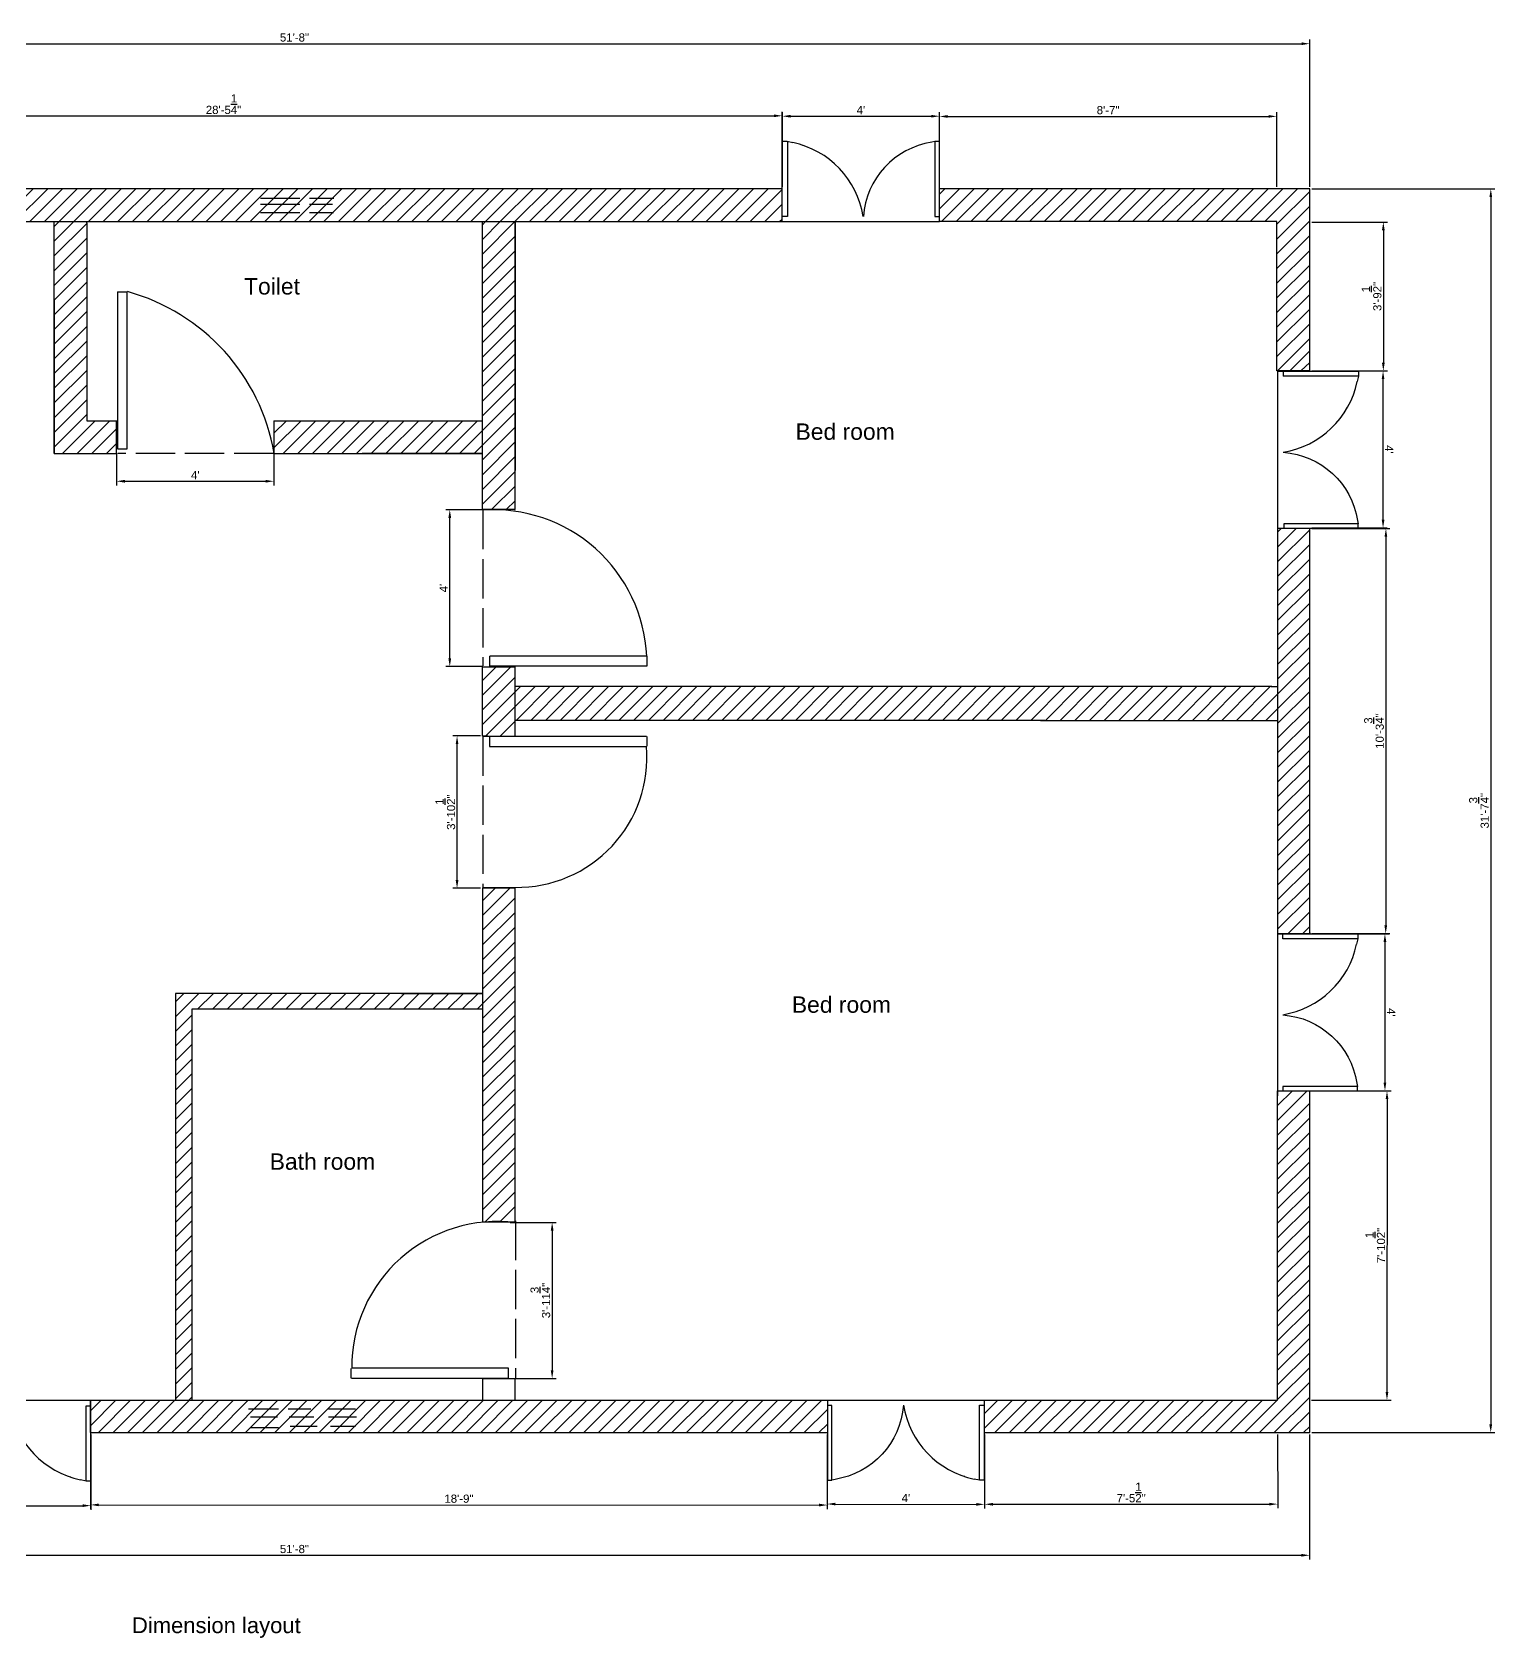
# Model space of a CAD drawing. Header units: millimetres. Extents: x 3076 to 3804, y 1202 to 2080.
# Drawn here: x 3357.3 to 3804, y 1201.7 to 1692.1 of the extents above; entities that cross this region are included whole.
import ezdxf

# ---------------------------------------------------------------- set-up
doc = ezdxf.new("R2010")
doc.units = ezdxf.units.MM
doc.linetypes.add('ACAD_ISO02W100', pattern=[15, 12, -3])
doc.layers.add('dotted', color=100, linetype='ACAD_ISO02W100')
doc.layers.add('Text', color=10, linetype='Continuous')
doc.styles.get("Standard").update_dxf_attribs({"font": 'arial.ttf'})
doc.dimstyles.new('ISO-25', dxfattribs={"dimtxt": 2.5, "dimasz": 2.5, "dimexe": 1.25, "dimexo": 0.625, "dimtad": 1, "dimlunit": 4, "dimtxsty": 'Standard', "dimcen": 2.5, "dimadec": 0, "dimazin": 0, "dimtfac": 1, "dimtmove": 0, "dimatfit": 3, "dimfxl": 1, "dimarcsym": 0})
pattern_1 = [(45, (932402.5607, -653405.5512), (-2.24506403, 2.24506403), [])]

# ---------------------------------------------------------------- blocks, each defined once
blk = doc.blocks.new('*D2')
at = {"layer": 'Defpoints', "color": 0, "transparency": 16777216}
for p in [(3586.4, 1666.57), (3245.19, 1644.21), (3586.4, 1644.25)]:
    blk.add_point(p, dxfattribs=at)
at = {"layer": 'Text', "color": 0, "lineweight": -2, "transparency": 16777216}
for p, q in [((3245.19, 1644.84), (3245.19, 1667.78)), ((3586.4, 1644.88), (3586.4, 1667.82)), ((3247.69, 1666.53), (3583.9, 1666.57))]:
    blk.add_line(p, q, dxfattribs=at)
at = {"layer": 'Text', "color": 0, "transparency": 16777216}
for points in [[(3247.69, 1666.95), (3247.69, 1666.11), (3245.19, 1666.53)], [(3583.9, 1666.99), (3583.9, 1666.16), (3586.4, 1666.57)]]:
    blk.add_solid(points, dxfattribs=at)
at = {"layer": 'Text', "color": 0, "transparency": 16777216, "insert": (3415.79, 1670.12), "char_height": 2.5, "attachment_point": 5, "rotation": 0.0075}
blk.add_mtext('28\'-5{\\H1x;\\S1/4;}"', dxfattribs=at)
blk = doc.blocks.new('*D3')
at = {"layer": 'Defpoints', "color": 0, "transparency": 16777216}
for p in [(3634.4, 1666.45), (3586.43, 1644.28), (3634.4, 1644.28)]:
    blk.add_point(p, dxfattribs=at)
at = {"layer": 'Text', "color": 0, "lineweight": -2, "transparency": 16777216}
for p, q in [((3586.43, 1644.91), (3586.43, 1667.7)), ((3634.4, 1644.91), (3634.4, 1667.7)), ((3588.93, 1666.45), (3631.9, 1666.45))]:
    blk.add_line(p, q, dxfattribs=at)
at = {"layer": 'Text', "color": 0, "transparency": 16777216}
for points in [[(3588.93, 1666.86), (3588.93, 1666.03), (3586.43, 1666.45)], [(3631.9, 1666.86), (3631.9, 1666.03), (3634.4, 1666.45)]]:
    blk.add_solid(points, dxfattribs=at)
at = {"layer": 'Text', "color": 0, "transparency": 16777216, "insert": (3610.41, 1668.32), "char_height": 2.5, "attachment_point": 5}
blk.add_mtext("4'", dxfattribs=at)
blk = doc.blocks.new('*D5')
at = {"layer": 'Defpoints', "color": 0, "transparency": 16777216}
for p in [(3737.39, 1666.39), (3634.4, 1644.28), (3737.4, 1644.3)]:
    blk.add_point(p, dxfattribs=at)
at = {"layer": 'Text', "color": 0, "lineweight": -2, "transparency": 16777216}
for p, q in [((3634.4, 1644.91), (3634.4, 1667.62)), ((3737.4, 1644.92), (3737.39, 1667.64)), ((3636.9, 1666.37), (3734.89, 1666.39))]:
    blk.add_line(p, q, dxfattribs=at)
at = {"layer": 'Text', "color": 0, "transparency": 16777216}
for points in [[(3636.9, 1666.79), (3636.9, 1665.96), (3634.4, 1666.37)], [(3734.89, 1666.8), (3734.89, 1665.97), (3737.39, 1666.39)]]:
    blk.add_solid(points, dxfattribs=at)
at = {"layer": 'Text', "color": 0, "transparency": 16777216, "insert": (3685.9, 1668.28), "char_height": 2.5, "attachment_point": 5, "rotation": 0.008}
blk.add_mtext('8\'-7"', dxfattribs=at)
blk = doc.blocks.new('*D6')
at = {"layer": 'Defpoints', "color": 0, "transparency": 16777216}
for p in [(3747.47, 1688.59), (3127.44, 1644.24), (3747.47, 1644.24)]:
    blk.add_point(p, dxfattribs=at)
at = {"layer": 'Text', "color": 0, "lineweight": -2, "transparency": 16777216}
for p, q in [((3127.44, 1644.87), (3127.44, 1689.84)), ((3129.94, 1688.59), (3744.97, 1688.59)), ((3747.47, 1644.87), (3747.47, 1689.84))]:
    blk.add_line(p, q, dxfattribs=at)
at = {"layer": 'Text', "color": 0, "transparency": 16777216}
for points in [[(3129.94, 1689.01), (3129.94, 1688.17), (3127.44, 1688.59)], [(3744.97, 1689.01), (3744.97, 1688.17), (3747.47, 1688.59)]]:
    blk.add_solid(points, dxfattribs=at)
at = {"layer": 'Text', "color": 0, "transparency": 16777216, "insert": (3437.46, 1690.49), "char_height": 2.5, "attachment_point": 5, "rotation": 359.9999}
blk.add_mtext('51\'-8"', dxfattribs=at)
blk = doc.blocks.new('*D14')
at = {"layer": 'Defpoints', "color": 0, "transparency": 16777216}
for p in [(3327.34, 1264.38), (3375.22, 1264.46), (3375.26, 1242.07)]:
    blk.add_point(p, dxfattribs=at)
at = {"layer": 'Text', "color": 0, "lineweight": -2, "transparency": 16777216}
for p, q in [((3327.34, 1263.76), (3327.38, 1240.74)), ((3375.23, 1263.83), (3375.26, 1240.82)), ((3329.87, 1242), (3372.76, 1242.06))]:
    blk.add_line(p, q, dxfattribs=at)
at = {"layer": 'Text', "color": 0, "transparency": 16777216}
for points in [[(3329.87, 1242.41), (3329.88, 1241.58), (3327.37, 1241.99)], [(3372.76, 1242.48), (3372.76, 1241.65), (3375.26, 1242.07)]]:
    blk.add_solid(points, dxfattribs=at)
at = {"layer": 'Text', "color": 0, "transparency": 16777216, "insert": (3351.31, 1243.9), "char_height": 2.5, "attachment_point": 5, "rotation": 0.089}
blk.add_mtext("4'", dxfattribs=at)
blk = doc.blocks.new('*D15')
at = {"layer": 'Defpoints', "color": 0, "transparency": 16777216}
for p in [(3375.21, 1264.43), (3600.16, 1264.39), (3600.15, 1242.25)]:
    blk.add_point(p, dxfattribs=at)
at = {"layer": 'Text', "color": 0, "lineweight": -2, "transparency": 16777216}
for p, q in [((3375.21, 1263.81), (3375.21, 1241.05)), ((3600.16, 1263.76), (3600.15, 1241)), ((3377.71, 1242.3), (3597.65, 1242.25))]:
    blk.add_line(p, q, dxfattribs=at)
at = {"layer": 'Text', "color": 0, "transparency": 16777216}
for points in [[(3377.71, 1242.71), (3377.71, 1241.88), (3375.21, 1242.3)], [(3597.65, 1242.67), (3597.65, 1241.83), (3600.15, 1242.25)]]:
    blk.add_solid(points, dxfattribs=at)
at = {"layer": 'Text', "color": 0, "transparency": 16777216, "insert": (3487.68, 1244.18), "char_height": 2.5, "attachment_point": 5, "rotation": 359.9881}
blk.add_mtext('18\'-9"', dxfattribs=at)
blk = doc.blocks.new('*D16')
at = {"layer": 'Defpoints', "color": 0, "transparency": 16777216}
for p in [(3600.18, 1264.47), (3648.21, 1264.37), (3648.16, 1242.46)]:
    blk.add_point(p, dxfattribs=at)
at = {"layer": 'Text', "color": 0, "lineweight": -2, "transparency": 16777216}
for p, q in [((3600.18, 1263.85), (3600.13, 1241.31)), ((3648.2, 1263.74), (3648.16, 1241.21)), ((3602.63, 1242.56), (3645.66, 1242.46))]:
    blk.add_line(p, q, dxfattribs=at)
at = {"layer": 'Text', "color": 0, "transparency": 16777216}
for points in [[(3602.63, 1242.97), (3602.63, 1242.14), (3600.13, 1242.56)], [(3645.66, 1242.88), (3645.66, 1242.05), (3648.16, 1242.46)]]:
    blk.add_solid(points, dxfattribs=at)
at = {"layer": 'Text', "color": 0, "transparency": 16777216, "insert": (3624.15, 1244.39), "char_height": 2.5, "attachment_point": 5, "rotation": 359.8759}
blk.add_mtext("4'", dxfattribs=at)
blk = doc.blocks.new('*D17')
at = {"layer": 'Defpoints', "color": 0, "transparency": 16777216}
for p in [(3648.2, 1264.4), (3737.67, 1264.44), (3737.68, 1242.53)]:
    blk.add_point(p, dxfattribs=at)
at = {"layer": 'Text', "color": 0, "lineweight": -2, "transparency": 16777216}
for p, q in [((3648.2, 1263.78), (3648.21, 1241.24)), ((3737.67, 1263.82), (3737.68, 1241.28)), ((3650.71, 1242.49), (3735.18, 1242.53))]:
    blk.add_line(p, q, dxfattribs=at)
at = {"layer": 'Text', "color": 0, "transparency": 16777216}
for points in [[(3650.71, 1242.91), (3650.71, 1242.07), (3648.21, 1242.49)], [(3735.18, 1242.94), (3735.18, 1242.11), (3737.68, 1242.53)]]:
    blk.add_solid(points, dxfattribs=at)
at = {"layer": 'Text', "color": 0, "transparency": 16777216, "insert": (3692.94, 1246.08), "char_height": 2.5, "attachment_point": 5, "rotation": 0.0261}
blk.add_mtext('7\'-5{\\H1x;\\S1/2;}"', dxfattribs=at)
blk = doc.blocks.new('*D18')
at = {"layer": 'Defpoints', "color": 0, "transparency": 16777216}
for p in [(3127.45, 1264.4), (3747.43, 1264.4), (3747.43, 1226.91)]:
    blk.add_point(p, dxfattribs=at)
at = {"layer": 'Text', "color": 0, "lineweight": -2, "transparency": 16777216}
for p, q in [((3127.45, 1263.77), (3127.45, 1225.66)), ((3747.43, 1263.78), (3747.43, 1225.66)), ((3129.95, 1226.91), (3744.93, 1226.91))]:
    blk.add_line(p, q, dxfattribs=at)
at = {"layer": 'Text', "color": 0, "transparency": 16777216}
for points in [[(3129.95, 1227.32), (3129.95, 1226.49), (3127.45, 1226.91)], [(3744.93, 1227.33), (3744.93, 1226.49), (3747.43, 1226.91)]]:
    blk.add_solid(points, dxfattribs=at)
at = {"layer": 'Text', "color": 0, "transparency": 16777216, "insert": (3437.44, 1228.81), "char_height": 2.5, "attachment_point": 5, "rotation": 0.0003}
blk.add_mtext('51\'-8"', dxfattribs=at)
blk = doc.blocks.new('*D19')
at = {"layer": 'Defpoints', "color": 0, "transparency": 16777216}
for p in [(3747.48, 1634.12), (3747.48, 1588.65), (3769.95, 1588.65)]:
    blk.add_point(p, dxfattribs=at)
at = {"layer": 'Text', "color": 0, "lineweight": -2, "transparency": 16777216}
for p, q in [((3748.1, 1634.12), (3771.2, 1634.12)), ((3769.95, 1631.62), (3769.95, 1591.15)), ((3748.1, 1588.65), (3771.2, 1588.65))]:
    blk.add_line(p, q, dxfattribs=at)
at = {"layer": 'Text', "color": 0, "transparency": 16777216}
for points in [[(3769.53, 1631.62), (3770.37, 1631.62), (3769.95, 1634.12)], [(3769.53, 1591.15), (3770.37, 1591.15), (3769.95, 1588.65)]]:
    blk.add_solid(points, dxfattribs=at)
at = {"layer": 'Text', "color": 0, "transparency": 16777216, "insert": (3766.38, 1611.39), "char_height": 2.5, "attachment_point": 5, "rotation": 90}
blk.add_mtext('3\'-9{\\H1x;\\S1/2;}"', dxfattribs=at)
blk = doc.blocks.new('*D20')
at = {"layer": 'Defpoints', "color": 0, "transparency": 16777216}
for p in [(3747.46, 1588.64), (3769.86, 1588.65), (3747.47, 1540.7)]:
    blk.add_point(p, dxfattribs=at)
at = {"layer": 'Text', "color": 0, "lineweight": -2, "transparency": 16777216}
for p, q in [((3748.09, 1588.64), (3771.11, 1588.65)), ((3769.86, 1543.21), (3769.86, 1586.15)), ((3748.09, 1540.7), (3771.11, 1540.71))]:
    blk.add_line(p, q, dxfattribs=at)
at = {"layer": 'Text', "color": 0, "transparency": 16777216}
for points in [[(3770.28, 1586.15), (3769.44, 1586.15), (3769.86, 1588.65)], [(3770.28, 1543.21), (3769.45, 1543.21), (3769.86, 1540.71)]]:
    blk.add_solid(points, dxfattribs=at)
at = {"layer": 'Text', "color": 0, "transparency": 16777216, "insert": (3771.74, 1564.68), "char_height": 2.5, "attachment_point": 5, "rotation": 270.0033}
blk.add_mtext("4'", dxfattribs=at)
blk = doc.blocks.new('*D21')
at = {"layer": 'Defpoints', "color": 0, "transparency": 16777216}
for p in [(3747.52, 1540.52), (3747.48, 1416.78), (3770.68, 1416.77)]:
    blk.add_point(p, dxfattribs=at)
at = {"layer": 'Text', "color": 0, "lineweight": -2, "transparency": 16777216}
for p, q in [((3748.14, 1540.52), (3771.98, 1540.51)), ((3770.72, 1538.01), (3770.68, 1419.27)), ((3748.1, 1416.78), (3771.93, 1416.77))]:
    blk.add_line(p, q, dxfattribs=at)
at = {"layer": 'Text', "color": 0, "transparency": 16777216}
for points in [[(3770.31, 1538.01), (3771.14, 1538.01), (3770.73, 1540.51)], [(3770.27, 1419.27), (3771.1, 1419.27), (3770.68, 1416.77)]]:
    blk.add_solid(points, dxfattribs=at)
at = {"layer": 'Text', "color": 0, "transparency": 16777216, "insert": (3767.11, 1478.65), "char_height": 2.5, "attachment_point": 5, "rotation": 89.9798}
blk.add_mtext('10\'-3{\\H1x;\\S3/4;}"', dxfattribs=at)
blk = doc.blocks.new('*D22')
at = {"layer": 'Defpoints', "color": 0, "transparency": 16777216}
for p in [(3747.45, 1416.74), (3747.46, 1368.76), (3770.44, 1368.76)]:
    blk.add_point(p, dxfattribs=at)
at = {"layer": 'Text', "color": 0, "lineweight": -2, "transparency": 16777216}
for p, q in [((3748.07, 1416.74), (3771.68, 1416.75)), ((3770.43, 1414.25), (3770.44, 1371.26)), ((3748.08, 1368.76), (3771.69, 1368.76))]:
    blk.add_line(p, q, dxfattribs=at)
at = {"layer": 'Text', "color": 0, "transparency": 16777216}
for points in [[(3770.85, 1414.25), (3770.01, 1414.25), (3770.43, 1416.75)], [(3770.85, 1371.26), (3770.02, 1371.26), (3770.44, 1368.76)]]:
    blk.add_solid(points, dxfattribs=at)
at = {"layer": 'Text', "color": 0, "transparency": 16777216, "insert": (3772.31, 1392.76), "char_height": 2.5, "attachment_point": 5, "rotation": 270.0098}
blk.add_mtext("4'", dxfattribs=at)
blk = doc.blocks.new('*D23')
at = {"layer": 'Defpoints', "color": 0, "transparency": 16777216}
for p in [(3747.44, 1368.72), (3747.43, 1274.32), (3771.06, 1274.31)]:
    blk.add_point(p, dxfattribs=at)
at = {"layer": 'Text', "color": 0, "lineweight": -2, "transparency": 16777216}
for p, q in [((3748.07, 1368.72), (3772.32, 1368.72)), ((3771.07, 1366.22), (3771.06, 1276.81)), ((3748.06, 1274.32), (3772.31, 1274.31))]:
    blk.add_line(p, q, dxfattribs=at)
at = {"layer": 'Text', "color": 0, "transparency": 16777216}
for points in [[(3770.65, 1366.22), (3771.49, 1366.22), (3771.07, 1368.72)], [(3770.64, 1276.81), (3771.48, 1276.81), (3771.06, 1274.31)]]:
    blk.add_solid(points, dxfattribs=at)
at = {"layer": 'Text', "color": 0, "transparency": 16777216, "insert": (3767.49, 1321.52), "char_height": 2.5, "attachment_point": 5, "rotation": 89.9937}
blk.add_mtext('7\'-10{\\H1x;\\S1/2;}"', dxfattribs=at)
blk = doc.blocks.new('*D24')
at = {"layer": 'Defpoints', "color": 0, "transparency": 16777216}
for p in [(3747.47, 1644.25), (3747.46, 1264.4), (3802.74, 1264.4)]:
    blk.add_point(p, dxfattribs=at)
at = {"layer": 'Text', "color": 0, "lineweight": -2, "transparency": 16777216}
for p, q in [((3748.1, 1644.25), (3804.01, 1644.25)), ((3802.76, 1641.75), (3802.74, 1266.9)), ((3748.08, 1264.4), (3803.99, 1264.4))]:
    blk.add_line(p, q, dxfattribs=at)
at = {"layer": 'Text', "color": 0, "transparency": 16777216}
for points in [[(3802.34, 1641.75), (3803.17, 1641.75), (3802.76, 1644.25)], [(3802.32, 1266.9), (3803.16, 1266.9), (3802.74, 1264.4)]]:
    blk.add_solid(points, dxfattribs=at)
at = {"layer": 'Text', "color": 0, "transparency": 16777216, "insert": (3799.16, 1454.32), "char_height": 2.5, "attachment_point": 5, "rotation": 89.9977}
blk.add_mtext('31\'-7{\\H1x;\\S3/4;}"', dxfattribs=at)
blk = doc.blocks.new('*D26')
at = {"layer": 'Defpoints', "color": 0, "transparency": 16777216}
for p in [(3487.11, 1477.16), (3494.87, 1477.16), (3494.87, 1430.63)]:
    blk.add_point(p, dxfattribs=at)
at = {"layer": 'Text', "color": 0, "lineweight": -2, "transparency": 16777216}
for p, q in [((3494.24, 1477.16), (3485.86, 1477.16)), ((3487.11, 1433.13), (3487.11, 1474.66)), ((3494.24, 1430.63), (3485.86, 1430.63))]:
    blk.add_line(p, q, dxfattribs=at)
at = {"layer": 'Text', "color": 0, "transparency": 16777216}
for points in [[(3486.69, 1474.66), (3487.52, 1474.66), (3487.11, 1477.16)], [(3486.69, 1433.13), (3487.52, 1433.13), (3487.11, 1430.63)]]:
    blk.add_solid(points, dxfattribs=at)
at = {"layer": 'Text', "color": 0, "transparency": 16777216, "insert": (3483.53, 1453.89), "char_height": 2.5, "attachment_point": 5, "rotation": 90}
blk.add_mtext('3\'-10{\\H1x;\\S1/2;}"', dxfattribs=at)
blk = doc.blocks.new('*D27')
at = {"layer": 'Defpoints', "color": 0, "transparency": 16777216}
for p in [(3484.88, 1546.25), (3495.56, 1546.25), (3495.56, 1498.36)]:
    blk.add_point(p, dxfattribs=at)
at = {"layer": 'Text', "color": 0, "lineweight": -2, "transparency": 16777216}
for p, q in [((3494.93, 1546.25), (3483.63, 1546.25)), ((3484.88, 1500.86), (3484.88, 1543.75)), ((3494.93, 1498.36), (3483.63, 1498.36))]:
    blk.add_line(p, q, dxfattribs=at)
at = {"layer": 'Text', "color": 0, "transparency": 16777216}
for points in [[(3484.46, 1543.75), (3485.3, 1543.75), (3484.88, 1546.25)], [(3484.46, 1500.86), (3485.3, 1500.86), (3484.88, 1498.36)]]:
    blk.add_solid(points, dxfattribs=at)
at = {"layer": 'Text', "color": 0, "transparency": 16777216, "insert": (3483, 1522.31), "char_height": 2.5, "attachment_point": 5, "rotation": 90}
blk.add_mtext("4'", dxfattribs=at)
blk = doc.blocks.new('*D28')
at = {"layer": 'Defpoints', "color": 0, "transparency": 16777216}
for p in [(3383.16, 1564.18), (3431.17, 1564.18), (3431.17, 1554.95)]:
    blk.add_point(p, dxfattribs=at)
at = {"layer": 'Text', "color": 0, "lineweight": -2, "transparency": 16777216}
for p, q in [((3383.16, 1563.55), (3383.16, 1553.7)), ((3431.17, 1563.55), (3431.17, 1553.7)), ((3385.66, 1554.95), (3428.67, 1554.95))]:
    blk.add_line(p, q, dxfattribs=at)
at = {"layer": 'Text', "color": 0, "transparency": 16777216}
for points in [[(3385.66, 1555.37), (3385.66, 1554.53), (3383.16, 1554.95)], [(3428.67, 1555.37), (3428.67, 1554.53), (3431.17, 1554.95)]]:
    blk.add_solid(points, dxfattribs=at)
at = {"layer": 'Text', "color": 0, "transparency": 16777216, "insert": (3407.16, 1556.82), "char_height": 2.5, "attachment_point": 5}
blk.add_mtext("4'", dxfattribs=at)
blk = doc.blocks.new('*D29')
at = {"layer": 'Defpoints', "color": 0, "transparency": 16777216}
for p in [(3502.73, 1328.58), (3502.73, 1280.89), (3516.14, 1280.89)]:
    blk.add_point(p, dxfattribs=at)
at = {"layer": 'Text', "color": 0, "lineweight": -2, "transparency": 16777216}
for p, q in [((3503.36, 1328.58), (3517.39, 1328.58)), ((3516.14, 1326.08), (3516.14, 1283.39)), ((3503.36, 1280.89), (3517.39, 1280.89))]:
    blk.add_line(p, q, dxfattribs=at)
at = {"layer": 'Text', "color": 0, "transparency": 16777216}
for points in [[(3515.72, 1326.08), (3516.56, 1326.08), (3516.14, 1328.58)], [(3515.72, 1283.39), (3516.56, 1283.39), (3516.14, 1280.89)]]:
    blk.add_solid(points, dxfattribs=at)
at = {"layer": 'Text', "color": 0, "transparency": 16777216, "insert": (3512.55, 1304.73), "char_height": 2.5, "attachment_point": 5, "rotation": 90}
blk.add_mtext('3\'-11{\\H1x;\\S3/4;}"', dxfattribs=at)

msp = doc.modelspace()

# ---------------------------------------------------------------- hatches: boundary and pattern name
at = {"true_color": 0x000000}
h = msp.add_hatch(dxfattribs=at)
h.set_pattern_fill('ANSI31', color=18)
h.set_pattern_definition(pattern_1)
h.paths.add_polyline_path([(3586.405, 1644.251), (3245.183, 1644.251), (3245.15, 1644.251), (3245.15, 1635.869), (3245.15, 1634.239), (3586.405, 1634.239)])
h = msp.add_hatch(dxfattribs=at)
h.set_pattern_fill('ANSI31', color=18)
h.set_pattern_definition(pattern_1)
h.paths.add_polyline_path([(3383.158, 1573.43), (3374.022, 1573.43), (3374.022, 1633.871), (3374.021, 1634.239), (3364.084, 1634.239), (3364.084, 1563.436), (3383.158, 1563.436)])
h.paths.add_polyline_path([(3494.85, 1573.428), (3494.528, 1573.428), (3431.158, 1573.43), (3431.158, 1564.137, -0.0028557), (3431.284, 1563.436), (3494.85, 1563.436)])
h.paths.add_polyline_path([(3504.84, 1634.239), (3494.854, 1634.239), (3494.854, 1632.877), (3494.85, 1546.294), (3504.84, 1546.294)])
h = msp.add_hatch(dxfattribs=at)
h.set_pattern_fill('ANSI31', color=18)
h.set_pattern_definition(pattern_1)
h.paths.add_polyline_path([(3747.457, 1368.745), (3737.674, 1368.745), (3737.674, 1274.313), (3648.175, 1274.313), (3648.175, 1264.412), (3747.457, 1264.412)])
h = msp.add_hatch(dxfattribs=at)
h.set_pattern_fill('ANSI31', color=18)
h.set_pattern_definition([(45, (932602.836, -653403.0286), (-2.24506403, 2.24506403), [])])
h.paths.add_polyline_path([(3600.175, 1274.309), (3599.839, 1274.309), (3504.84, 1274.313), (3504.84, 1274.24), (3401.139, 1274.24), (3375.196, 1274.239), (3375.196, 1274.206), (3375.196, 1264.412), (3600.019, 1264.412), (3600.175, 1264.414)])

# ---------------------------------------------------------------- linework, layer by layer
for p, q in [((3586.405, 1634.239), (3586.405, 1658.809)), ((3587.918, 1658.682), (3586.439, 1658.682)), ((3587.921, 1658.791), (3589.614, 1658.407)), ((3587.99, 1658.703), (3587.99, 1635.833)), ((3634.405, 1658.715), (3633.033, 1658.715)), ((3633.033, 1658.715), (3633.033, 1635.842)), ((3634.405, 1634.239), (3634.405, 1658.715)), ((3592.531, 1657.363), (3592.527, 1657.361)), ((3634.621, 1644.246), (3634.393, 1644.246)), ((3197.177, 1634.239), (3586.405, 1634.239)), ((3364.084, 1563.436), (3364.084, 1634.239)), ((3374.021, 1633.853), (3374.021, 1634.24)), ((3494.854, 1632.877), (3494.854, 1634.233)), ((3588.046, 1634.232), (3586.111, 1634.232)), ((3587.99, 1635.833), (3586.394, 1635.833)), ((3587.918, 1634.239), (3634.405, 1634.239)), ((3633.019, 1635.821), (3634.393, 1635.821)), ((3634.604, 1634.239), (3634.39, 1634.239)), ((3383.369, 1612.853), (3386.364, 1612.853)), ((3747.468, 1594.802), (3741.397, 1588.685)), ((3747.461, 1591.209), (3744.785, 1588.712)), ((3737.816, 1588.584), (3762.376, 1588.584)), ((3739.423, 1587.038), (3739.423, 1588.626)), ((3762.358, 1587.069), (3761.974, 1585.376)), ((3760.93, 1582.459), (3760.928, 1582.463)), ((3383.158, 1563.515), (3383.158, 1573.379)), ((3494.528, 1573.428), (3494.846, 1573.428)), ((3383.158, 1563.516), (3383.158, 1563.436)), ((3737.662, 1540.581), (3740.153, 1540.581)), ((3737.674, 1540.638), (3737.674, 1417.036)), ((3739.58, 1541.977), (3739.58, 1540.732)), ((3739.583, 1541.957), (3739.583, 1541.898)), ((3739.583, 1540.824), (3739.583, 1540.613)), ((3497.075, 1498.493), (3497.075, 1501.487)), ((3735.875, 1492.225), (3504.84, 1492.225)), ((3735.71, 1492.222), (3737.425, 1492.222)), ((3666.631, 1481.902), (3504.84, 1481.902)), ((3665.309, 1481.899), (3736.387, 1481.899)), ((3736.304, 1481.9), (3737.447, 1481.9)), ((3495.006, 1477.098), (3494.853, 1477.098)), ((3494.963, 1477.103), (3504.689, 1477.103)), ((3545.022, 1476.993), (3545.022, 1473.999)), ((3494.966, 1430.752), (3494.85, 1430.752)), ((3494.963, 1430.752), (3504.689, 1430.752)), ((3737.659, 1417.096), (3737.659, 1367.232)), ((3737.674, 1417.069), (3737.674, 1416.748)), ((3737.697, 1416.745), (3762.188, 1416.745)), ((3739.212, 1415.23), (3739.212, 1416.749)), ((3747.457, 1417.058), (3747.457, 1416.747)), ((3762.169, 1415.23), (3761.785, 1413.537)), ((3760.742, 1410.62), (3760.739, 1410.624)), ((3494.977, 1328.792), (3494.85, 1328.792)), ((3454.796, 1280.979), (3454.796, 1283.973)), ((3375.224, 1274.221), (3327.324, 1274.221)), ((3373.805, 1272.556), (3375.2, 1272.556)), ((3423.432, 1271.68), (3432.63, 1271.68)), ((3435.485, 1271.68), (3442.462, 1271.68)), ((3447.854, 1271.68), (3456.101, 1271.68)), ((3599.839, 1274.309), (3600.176, 1274.309)), ((3600.168, 1274.33), (3648.36, 1274.33)), ((3601.544, 1272.667), (3600.174, 1272.667)), ((3647.871, 1272.738), (3648.176, 1272.738)), ((3424.066, 1269.145), (3432.313, 1269.145)), ((3424.066, 1265.977), (3432.63, 1265.977)), ((3435.802, 1269.145), (3443.414, 1269.145)), ((3436.119, 1266.294), (3444.365, 1266.294)), ((3447.854, 1269.145), (3456.418, 1269.145)), ((3448.489, 1266.294), (3456.101, 1266.294)), ((3599.833, 1264.414), (3600.177, 1264.414)), ((3369.206, 1251.021), (3369.21, 1251.023)), ((3641.999, 1251.062), (3642.003, 1251.064)), ((3642.05, 1251.229), (3642.053, 1251.232)), ((3373.816, 1249.593), (3372.123, 1249.977)), ((3646.66, 1249.802), (3644.967, 1250.186))]:
    msp.add_line(p, q)
at = {"color": 18, "linetype": 'Continuous', "true_color": 0x000000}
for p, q in [((3634.405, 1642.635), (3636.022, 1644.251)), ((3634.405, 1638.145), (3640.512, 1644.251)), ((3634.99, 1634.239), (3645.002, 1644.251)), ((3639.48, 1634.239), (3649.492, 1644.251)), ((3643.97, 1634.239), (3653.982, 1644.251)), ((3648.461, 1634.239), (3658.472, 1644.251)), ((3652.951, 1634.239), (3662.962, 1644.251)), ((3657.441, 1634.239), (3667.453, 1644.251)), ((3661.931, 1634.239), (3671.943, 1644.251)), ((3666.421, 1634.239), (3676.433, 1644.251)), ((3670.911, 1634.239), (3680.923, 1644.251)), ((3675.401, 1634.239), (3685.413, 1644.251)), ((3679.891, 1634.239), (3689.903, 1644.251)), ((3684.382, 1634.239), (3694.393, 1644.251)), ((3688.872, 1634.239), (3698.883, 1644.251)), ((3693.362, 1634.239), (3703.374, 1644.251)), ((3697.852, 1634.239), (3707.864, 1644.251)), ((3702.342, 1634.239), (3712.354, 1644.251)), ((3706.832, 1634.239), (3716.844, 1644.251)), ((3711.322, 1634.239), (3721.334, 1644.251)), ((3715.812, 1634.239), (3725.824, 1644.251)), ((3720.303, 1634.239), (3730.314, 1644.251)), ((3724.793, 1634.239), (3734.804, 1644.251)), ((3729.283, 1634.239), (3739.295, 1644.251)), ((3733.773, 1634.239), (3743.785, 1644.251)), ((3737.45, 1633.426), (3747.457, 1643.433)), ((3737.45, 1628.936), (3747.457, 1638.943)), ((3737.45, 1624.445), (3747.457, 1634.453)), ((3737.45, 1619.955), (3747.457, 1629.962)), ((3737.45, 1615.465), (3747.457, 1625.472)), ((3737.45, 1610.975), (3747.457, 1620.982)), ((3737.45, 1606.485), (3747.457, 1616.492)), ((3737.45, 1601.995), (3747.457, 1612.002)), ((3737.45, 1597.505), (3747.457, 1607.512)), ((3737.45, 1593.015), (3747.457, 1603.022)), ((3737.51, 1588.584), (3747.457, 1598.532)), ((3737.674, 1534.867), (3743.391, 1540.584)), ((3737.674, 1539.357), (3738.9, 1540.583)), ((3737.674, 1530.377), (3747.457, 1540.16)), ((3737.674, 1525.887), (3747.457, 1535.67)), ((3737.674, 1521.397), (3747.457, 1531.18)), ((3737.674, 1516.907), (3747.457, 1526.689)), ((3737.674, 1512.417), (3747.457, 1522.199)), ((3737.674, 1507.927), (3747.457, 1517.709)), ((3737.674, 1503.436), (3747.457, 1513.219)), ((3737.674, 1498.946), (3747.457, 1508.729)), ((3737.674, 1494.456), (3747.457, 1504.239)), ((3494.85, 1494.099), (3499.042, 1498.291)), ((3494.85, 1489.608), (3503.53, 1498.288)), ((3737.674, 1489.966), (3747.457, 1499.749)), ((3494.85, 1485.118), (3504.84, 1495.109)), ((3504.84, 1490.619), (3506.447, 1492.225)), ((3504.84, 1486.129), (3510.937, 1492.225)), ((3505.104, 1481.902), (3515.427, 1492.225)), ((3509.594, 1481.902), (3519.917, 1492.225)), ((3514.084, 1481.902), (3524.407, 1492.225)), ((3518.574, 1481.902), (3528.897, 1492.225)), ((3523.064, 1481.902), (3533.387, 1492.225)), ((3527.555, 1481.902), (3537.877, 1492.225)), ((3532.045, 1481.902), (3542.367, 1492.225)), ((3536.535, 1481.902), (3546.857, 1492.225)), ((3541.025, 1481.902), (3551.347, 1492.225)), ((3545.515, 1481.902), (3555.837, 1492.225)), ((3550.005, 1481.902), (3560.327, 1492.224)), ((3554.495, 1481.902), (3564.817, 1492.224)), ((3558.985, 1481.902), (3569.308, 1492.224)), ((3563.476, 1481.902), (3573.798, 1492.224)), ((3567.966, 1481.902), (3578.288, 1492.224)), ((3572.456, 1481.902), (3582.778, 1492.224)), ((3576.946, 1481.902), (3587.268, 1492.224)), ((3581.436, 1481.902), (3591.758, 1492.224)), ((3585.926, 1481.902), (3596.248, 1492.224)), ((3590.416, 1481.902), (3600.738, 1492.224)), ((3594.906, 1481.902), (3605.228, 1492.224)), ((3599.397, 1481.902), (3609.718, 1492.224)), ((3603.887, 1481.902), (3614.208, 1492.224)), ((3608.377, 1481.902), (3618.698, 1492.224)), ((3612.867, 1481.902), (3623.188, 1492.224)), ((3617.357, 1481.902), (3627.678, 1492.223)), ((3621.847, 1481.902), (3632.168, 1492.223)), ((3626.337, 1481.902), (3636.658, 1492.223)), ((3630.827, 1481.902), (3641.149, 1492.223)), ((3635.318, 1481.902), (3645.639, 1492.223)), ((3639.808, 1481.902), (3650.129, 1492.223)), ((3644.298, 1481.902), (3654.619, 1492.223)), ((3648.788, 1481.902), (3659.109, 1492.223)), ((3653.278, 1481.902), (3663.599, 1492.223)), ((3657.768, 1481.902), (3668.089, 1492.223)), ((3662.258, 1481.902), (3672.579, 1492.223)), ((3666.748, 1481.902), (3677.069, 1492.223)), ((3671.238, 1481.902), (3681.559, 1492.223)), ((3675.728, 1481.902), (3686.049, 1492.223)), ((3680.218, 1481.902), (3690.539, 1492.223)), ((3684.708, 1481.901), (3695.029, 1492.222)), ((3689.198, 1481.901), (3699.519, 1492.222)), ((3693.688, 1481.901), (3704.009, 1492.222)), ((3698.178, 1481.901), (3708.499, 1492.222)), ((3702.668, 1481.901), (3712.99, 1492.222)), ((3707.158, 1481.9), (3717.48, 1492.222)), ((3711.648, 1481.9), (3721.97, 1492.222)), ((3716.138, 1481.9), (3726.46, 1492.222)), ((3720.628, 1481.9), (3730.95, 1492.222)), ((3725.118, 1481.9), (3735.44, 1492.222)), ((3737.674, 1485.476), (3747.457, 1495.259)), ((3494.85, 1480.628), (3504.84, 1490.619)), ((3495.815, 1477.103), (3504.84, 1486.129)), ((3729.608, 1481.899), (3737.674, 1489.966)), ((3737.674, 1480.986), (3747.457, 1490.768)), ((3737.674, 1476.496), (3747.457, 1486.278)), ((3500.305, 1477.103), (3504.84, 1481.639)), ((3734.098, 1481.899), (3737.674, 1485.476)), ((3737.674, 1472.005), (3747.457, 1481.788)), ((3504.795, 1477.103), (3504.84, 1477.148)), ((3737.674, 1467.515), (3747.457, 1477.298)), ((3737.674, 1463.025), (3747.457, 1472.808)), ((3737.674, 1458.535), (3747.457, 1468.318)), ((3737.674, 1454.045), (3747.457, 1463.828)), ((3737.674, 1449.555), (3747.457, 1459.338)), ((3737.674, 1445.065), (3747.457, 1454.847)), ((3737.674, 1440.575), (3747.457, 1450.357)), ((3737.674, 1436.084), (3747.457, 1445.867)), ((3737.674, 1431.594), (3747.457, 1441.377)), ((3737.674, 1427.104), (3747.457, 1436.887)), ((3737.674, 1422.614), (3747.457, 1432.397)), ((3494.999, 1417.916), (3504.84, 1427.757)), ((3495.006, 1422.413), (3503.345, 1430.752)), ((3495.014, 1426.911), (3498.855, 1430.752)), ((3737.674, 1418.124), (3747.457, 1427.907)), ((3494.991, 1413.418), (3504.84, 1423.267)), ((3740.785, 1416.745), (3747.457, 1423.417)), ((3494.984, 1408.92), (3504.84, 1418.777)), ((3745.276, 1416.745), (3747.457, 1418.926)), ((3494.976, 1404.423), (3504.84, 1414.287)), ((3494.969, 1399.925), (3504.84, 1409.797)), ((3494.961, 1395.427), (3504.84, 1405.306)), ((3401.146, 1395.905), (3403.725, 1398.484)), ((3401.146, 1391.415), (3408.215, 1398.484)), ((3407.891, 1393.67), (3412.705, 1398.484)), ((3412.381, 1393.67), (3417.195, 1398.484)), ((3416.871, 1393.67), (3421.685, 1398.484)), ((3421.362, 1393.67), (3426.176, 1398.484)), ((3425.852, 1393.67), (3430.666, 1398.484)), ((3430.342, 1393.67), (3435.156, 1398.484)), ((3434.832, 1393.67), (3439.646, 1398.484)), ((3439.322, 1393.67), (3444.136, 1398.484)), ((3443.812, 1393.67), (3448.626, 1398.484)), ((3448.302, 1393.67), (3453.116, 1398.484)), ((3452.792, 1393.67), (3457.607, 1398.484)), ((3457.283, 1393.67), (3462.097, 1398.484)), ((3461.773, 1393.67), (3466.587, 1398.484)), ((3466.263, 1393.67), (3471.077, 1398.484)), ((3470.753, 1393.67), (3475.567, 1398.484)), ((3475.243, 1393.67), (3480.057, 1398.484)), ((3479.733, 1393.67), (3484.547, 1398.484)), ((3484.223, 1393.67), (3489.037, 1398.484)), ((3488.713, 1393.67), (3493.528, 1398.484)), ((3494.954, 1390.93), (3504.84, 1400.816)), ((3493.204, 1393.67), (3494.85, 1395.316)), ((3494.946, 1386.432), (3504.84, 1396.326)), ((3401.146, 1386.925), (3406.138, 1391.916)), ((3494.939, 1381.934), (3504.84, 1391.836)), ((3401.146, 1382.435), (3406.138, 1387.426)), ((3494.931, 1377.437), (3504.84, 1387.346)), ((3401.146, 1377.945), (3406.138, 1382.936)), ((3401.146, 1373.455), (3406.138, 1378.446)), ((3494.916, 1368.441), (3504.84, 1378.366)), ((3494.924, 1372.939), (3504.84, 1382.856)), ((3401.146, 1368.965), (3406.138, 1373.956)), ((3494.908, 1363.944), (3504.84, 1373.876)), ((3401.146, 1364.474), (3406.138, 1369.466)), ((3494.901, 1359.446), (3504.84, 1369.385)), ((3401.146, 1359.984), (3406.138, 1364.975)), ((3494.893, 1354.948), (3504.84, 1364.895)), ((3401.146, 1355.494), (3406.138, 1360.485)), ((3494.886, 1350.451), (3504.84, 1360.405)), ((3401.146, 1351.004), (3406.138, 1355.995)), ((3494.878, 1345.953), (3504.84, 1355.915)), ((3401.146, 1346.514), (3406.138, 1351.505)), ((3494.871, 1341.455), (3504.84, 1351.425)), ((3401.146, 1342.024), (3406.138, 1347.015)), ((3494.863, 1336.958), (3504.84, 1346.935)), ((3401.146, 1337.534), (3406.138, 1342.525)), ((3494.856, 1332.46), (3504.84, 1342.445)), ((3401.146, 1333.043), (3406.138, 1338.035)), ((3495.678, 1328.792), (3504.84, 1337.955)), ((3401.146, 1328.553), (3406.138, 1333.545)), ((3500.22, 1328.844), (3504.84, 1333.464)), ((3401.146, 1324.063), (3406.138, 1329.054)), ((3401.146, 1319.573), (3406.138, 1324.564)), ((3504.658, 1328.792), (3504.84, 1328.974)), ((3401.146, 1315.083), (3406.138, 1320.074)), ((3401.146, 1310.593), (3406.138, 1315.584)), ((3401.146, 1306.103), (3406.138, 1311.094)), ((3401.146, 1301.613), (3406.138, 1306.604)), ((3401.146, 1297.122), (3406.138, 1302.114)), ((3401.146, 1292.632), (3406.138, 1297.624)), ((3401.146, 1288.142), (3406.138, 1293.133)), ((3401.146, 1283.652), (3406.138, 1288.643)), ((3401.146, 1279.162), (3406.138, 1284.153)), ((3401.146, 1274.672), (3406.138, 1279.663)), ((3405.205, 1274.24), (3406.138, 1275.173))]:
    msp.add_line(p, q, dxfattribs=at)
for points in [[(3633.032, 1658.714), (3632.063, 1658.498), (3632.063, 1658.497, 0.3497853), (3611.191, 1635.835)], [(3374.022, 1633.871), (3374.022, 1573.56, 0.4142136), (3374.151, 1573.43), (3383.17, 1573.43), (3383.17, 1573.187)], [(3739.402, 1563.867), (3739.402, 1563.799, -0.3497853), (3762.064, 1542.927), (3762.065, 1542.927), (3762.281, 1541.958)], [(3504.841, 1430.648), (3504.832, 1430.904, 0.4425591), (3544.975, 1473.941)], [(3739.213, 1392.028), (3739.213, 1391.96, -0.3497853), (3761.876, 1371.088), (3761.877, 1371.087), (3762.092, 1370.118)], [(3623.458, 1272.758), (3623.39, 1272.758, -0.3497853), (3602.517, 1250.095), (3602.517, 1250.094), (3601.548, 1249.879)]]:
    msp.add_lwpolyline(points, format="xyb")
for points in [[(3586.405, 1644.251), (3245.183, 1644.251)], [(3747.457, 1588.654), (3747.457, 1644.251), (3634.604, 1644.251)], [(3504.502, 1546.279), (3504.84, 1546.279), (3504.84, 1633.968), (3504.84, 1558.243)], [(3747.428, 1588.654), (3747.428, 1588.702), (3737.45, 1588.702), (3737.45, 1634.239), (3634.604, 1634.239)], [(3504.717, 1546.294), (3494.85, 1546.294), (3494.85, 1632.907)], [(3364.084, 1610.513), (3364.084, 1563.436), (3383.158, 1563.436), (3383.158, 1563.442)], [(3383.417, 1612.803), (3383.417, 1564.803), (3386.417, 1564.803), (3386.417, 1612.803)], [(3737.594, 1588.672), (3737.594, 1540.672)], [(3762.359, 1588.567), (3762.359, 1587.063), (3739.402, 1587.063)], [(3747.428, 1588.654), (3747.457, 1588.654), (3747.428, 1588.654)], [(3431.157, 1573.364), (3431.157, 1573.43), (3494.54, 1573.43)], [(3431.158, 1573.379), (3431.158, 1563.436), (3494.838, 1563.436), (3458.112, 1563.436)], [(3739.583, 1540.651), (3739.583, 1540.584), (3762.282, 1540.584), (3762.282, 1541.957), (3739.58, 1541.957)], [(3747.457, 1417.036), (3747.457, 1540.584)], [(3497.124, 1498.54), (3545.124, 1498.54), (3545.124, 1501.54), (3497.124, 1501.54)], [(3494.85, 1477.082), (3494.85, 1498.294), (3504.717, 1498.294)], [(3496.456, 1477.082), (3494.85, 1477.082), (3504.84, 1477.082), (3504.84, 1498.288), (3504.661, 1498.288)], [(3544.972, 1476.946), (3496.972, 1476.946), (3496.972, 1473.946), (3544.972, 1473.946)], [(3494.963, 1328.792), (3504.84, 1328.792), (3504.84, 1430.769), (3494.85, 1430.769)], [(3495.306, 1430.769), (3494.85, 1430.769), (3494.85, 1328.792)], [(3747.444, 1416.733), (3737.697, 1416.733), (3737.697, 1416.745)], [(3762.171, 1416.728), (3762.171, 1415.224), (3739.213, 1415.224), (3739.213, 1415.223)], [(3470.121, 1398.484), (3494.776, 1398.484), (3401.146, 1398.484), (3401.146, 1274.299)], [(3494.814, 1393.67), (3406.138, 1393.67), (3406.138, 1274.299)], [(3648.175, 1249.783), (3648.175, 1274.313), (3737.674, 1274.313), (3737.674, 1368.745), (3762.093, 1368.745), (3762.093, 1370.118), (3739.218, 1370.118), (3739.218, 1368.745)], [(3648.175, 1264.412), (3747.457, 1264.412), (3747.457, 1368.745)], [(3401.139, 1274.24), (3504.84, 1274.24), (3504.84, 1280.792), (3494.963, 1280.792)], [(3454.845, 1281.026), (3502.845, 1281.026), (3502.845, 1284.026), (3454.845, 1284.026)], [(3494.978, 1280.791), (3494.85, 1280.791), (3494.85, 1274.268)], [(3375.153, 1264.412), (3375.153, 1249.592), (3373.81, 1249.592), (3373.81, 1272.549)], [(3375.196, 1274.239), (3401.146, 1274.239)], [(3504.81, 1274.313), (3600.036, 1274.313)], [(3600.175, 1274.343), (3600.175, 1249.877), (3601.548, 1249.877), (3601.548, 1272.667)], [(3648.158, 1249.8), (3646.654, 1249.8), (3646.654, 1272.736), (3647.983, 1272.736)], [(3375.157, 1264.412), (3600.019, 1264.412)]]:
    msp.add_lwpolyline(points)
msp.add_lwpolyline([(3375.196, 1274.206), (3375.196, 1274.239), (3375.196, 1264.411)], close=True)
for centre, radius, start, end in [((3583.969, 1631.494), 27.498, 9.08117, 78.18801), ((3579.257, 1626.71), 33.218, 15.94282, 15.97256), ((3369.876, 1552.798), 62.322, 9.82841, 74.57057), ((3735.061, 1591.02), 27.498, 279.08117, 348.18801), ((3730.277, 1595.733), 33.218, 285.94282, 285.97256), ((3498.15, 1499.327), 46.932, 2.70364, 93.94), ((3734.873, 1419.181), 27.498, 279.08117, 348.18801), ((3730.089, 1423.894), 33.218, 285.94282, 285.97256), ((3499.421, 1284.364), 44.487, 82.83943, 180.33793), ((3377.768, 1276.889), 27.498, 189.08117, 258.18801), ((3655.324, 1281.882), 33.218, 195.94282, 195.97256), ((3650.611, 1277.098), 27.498, 189.08117, 258.18801)]:
    msp.add_arc(centre, radius, start, end)
at = {"layer": 'dotted'}
for p, q in [((3427.052, 1639.564), (3449.106, 1639.564)), ((3427.072, 1641.416), (3449.49, 1641.416)), ((3427.052, 1637.01), (3449.425, 1637.01)), ((3431.007, 1563.439), (3383.519, 1563.439)), ((3494.926, 1546.185), (3494.926, 1498.61)), ((3495.02, 1476.993), (3495.02, 1430.742)), ((3504.966, 1329.094), (3504.966, 1280.877))]:
    msp.add_line(p, q, dxfattribs=at)

# ---------------------------------------------------------------- texts
msp.add_text('Dimension layout', height=4.80972).set_placement((3387.834, 1203.128))
at = {"layer": 'Text'}
for s, p in [('Toilet', (3422.058, 1611.984)), ('Bed room', (3590.458, 1567.617)), ('Bed room', (3589.328, 1392.612)), ('Bath room', (3429.886, 1344.67))]:
    msp.add_text(s, height=5, dxfattribs=at).set_placement(p)

# ---------------------------------------------------------------- dimensions: what is measured, and where the dimension line sits
for p1, p2, distance, picture, middle in [((3127.444, 1644.244), (3747.475, 1644.242), 44.347, '*D6', (3437.459, 1690.492)), ((3245.189, 1644.21), (3586.405, 1644.255), 22.319, '*D2', (3415.793, 1670.12)), ((3586.43, 1644.285), (3634.398, 1644.285), 22.161, '*D3', (3610.414, 1668.321)), ((3634.4, 1644.282), (3737.398, 1644.296), 22.091, '*D5', (3685.895, 1668.282)), ((3747.472, 1644.248), (3747.457, 1264.401), 55.283, '*D24', (3799.157, 1454.322)), ((3747.475, 1634.121), (3747.475, 1588.654), 22.476, '*D19', (3766.377, 1611.388)), ((3747.466, 1540.704), (3747.463, 1588.644), -22.398, '*D20', (3771.737, 1564.675)), ((3383.155, 1564.177), (3431.173, 1564.177), -9.227, '*D28', (3407.164, 1556.825)), ((3747.519, 1540.521), (3747.475, 1416.783), 23.207, '*D21', (3767.113, 1478.645)), ((3494.869, 1430.627), (3494.869, 1477.158), 7.764, '*D26', (3483.531, 1453.893)), ((3747.449, 1416.743), (3747.457, 1368.76), 22.979, '*D22', (3772.307, 1392.756)), ((3747.441, 1368.724), (3747.43, 1274.317), 23.629, '*D23', (3767.491, 1321.518)), ((3502.734, 1328.58), (3502.734, 1280.886), 13.404, '*D29', (3512.547, 1304.733)), ((3127.4471, 1264.3985), (3747.4316, 1264.4014), -37.4905, '*D18', (3437.4395, 1228.8108)), ((3327.34, 1264.382), (3375.224, 1264.456), -22.39, '*D14', (3351.314, 1243.904)), ((3375.211, 1264.433), (3600.156, 1264.386), -22.135, '*D15', (3487.679, 1244.176)), ((3600.181, 1264.47), (3648.206, 1264.366), -21.908, '*D16', (3624.15, 1244.386)), ((3648.204, 1264.403), (3737.668, 1264.444), -21.915, '*D17', (3692.944, 1246.082))]:
    dim = msp.add_aligned_dim(p1=p1, p2=p2, distance=distance, dimstyle='ISO-25', dxfattribs=at)
    dim.commit()
    dim.dimension.update_dxf_attribs({"geometry": picture, "text_midpoint": middle})
dim = msp.add_linear_dim(base=(3484.878, 1546.252), p1=(3495.558, 1498.36), p2=(3495.558, 1546.252), angle=90, dimstyle='ISO-25', dxfattribs=at)
dim.commit()
dim.dimension.update_dxf_attribs({"geometry": '*D27', "text_midpoint": (3484.878, 1522.306), "dimtype": 161})

doc.saveas('drawing.dxf')
